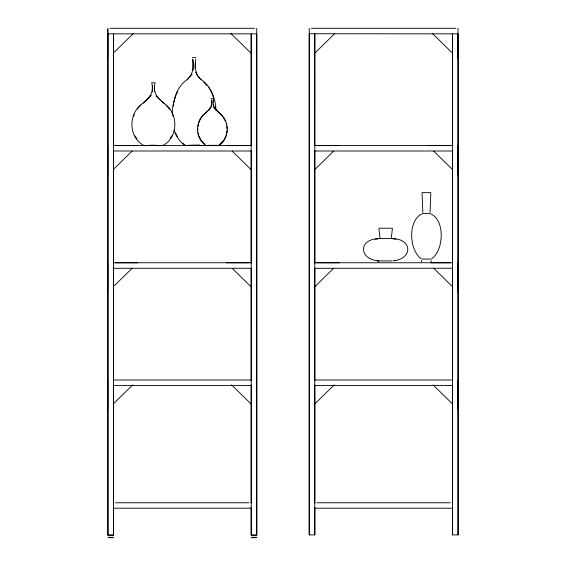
<?xml version="1.0" encoding="UTF-8"?>
<svg xmlns="http://www.w3.org/2000/svg" width="566" height="566" viewBox="0 0 566 566"><rect width="100%" height="100%" fill="white"/><g stroke="black" fill="none" stroke-linecap="round" stroke-linejoin="round"><path stroke-width="0.85" d="M107.936 534.078L107.936 34.37M113.483 534.078L113.483 507.589M113.483 503.174L113.483 384.873M113.483 380.458L113.483 268.263M113.483 263.034L113.483 150.91M113.462 145.639L113.483 34.37M251.205 534.078L251.205 507.589M251.205 503.174L251.205 384.873M251.205 380.458L251.162 268.199M251.205 263.034L251.205 150.91M251.162 145.639L251.205 34.37M256.752 534.078L256.752 34.37M309.248 534.078L309.248 34.37M314.795 534.078L314.795 507.589M314.795 503.174L314.795 384.873M314.795 380.458L314.788 268.263M314.795 263.034L314.795 150.91M314.795 34.37L314.767 145.639M452.517 534.078L452.517 507.589M452.517 503.174L452.517 384.873M452.517 380.458L452.517 268.326M452.517 263.034L452.517 150.91M452.517 145.611L452.517 34.37M458.064 534.078L458.064 34.37M421.613 260.53L421.677 261.959M107.674 534.905L113.745 534.891M250.943 534.905L257.014 534.891M308.986 534.905L315.057 534.891M452.255 534.905L458.326 534.891M197.775 130.668L197.824 128.532M195.199 62.564L195.143 68.712M422.823 212.363L422.073 193.211M378.116 261.86L378.527 261.089M195.751 59.076C194.669 67.135 195.129 76.028 202.854 80.811C211.946 87.963 215.49 99.673 216.113 110.823M430.818 193.211L430.068 212.363M154.44 85.707L154.454 91.834M213.113 101.972L213.283 99.765M211.642 105.389L211.627 100.861M193.119 70.403L193.063 59.791M152.332 91.834L152.346 85.707M172.142 113.433C172.92 101.604 175.828 88.6 185.528 80.811C193.254 76.028 193.714 67.135 192.631 59.076M213.573 99.758C210.828 108.177 219.693 111.835 223.747 117.509C229.775 126.317 228.006 139.717 218.738 145.618M227.044 130.668L226.23 135.253M431.214 261.959L431.278 260.53M380.012 237.932L378.937 229.032M251.162 151.002L113.469 151.002M251.162 385.425L113.462 385.425M251.162 508.204L113.462 508.204M452.467 151.002L314.774 151.002M452.467 268.234L314.845 268.305M452.475 385.425L314.767 385.425M452.475 508.204L314.767 508.204M198.036 126.515L198.355 124.64M173.253 106.259L173.529 104.774M392.372 229.032L391.297 237.932M173.939 102.538L174.682 99.581M174.866 98.838L175.849 95.831M198.808 122.857L199.43 121.131M133.689 116.193L134.291 114.65M225.968 135.882L223.662 140.368L218.717 145.328M176.097 95.074L177.342 92.102M211.493 106.549L208.889 110.052M199.706 120.558L202.175 116.419M170.175 138.33L171.958 135.812M192.115 74.089L187.084 79.813M137.305 109.217L138.72 107.37M151.348 95.258L145.872 100.79M202.607 115.811L204.68 113.709M139.194 106.755L140.778 105.127M107.936 28.307L107.936 33.847L256.752 33.847L256.752 534.764M256.723 33.826L256.723 28.321M113.313 53.126L133.357 33.514M113.313 169.503L132.104 151.122M314.18 53.735L334.853 33.514M113.313 286.679L132.104 268.298M314.18 170.118L333.6 151.122M113.313 403.891L132.734 384.894M314.18 287.295L333.6 268.298M314.18 404.499L334.223 384.894M207.878 110.971L205.168 113.271M142.901 103.288L145.278 101.307M309.241 28.307L309.248 534.764M251.12 268.284L113.504 268.284M421.981 213.906C407.47 220.499 409.211 250.724 421.33 258.775M431.561 258.775C443.68 250.724 445.421 220.499 430.91 213.906M394.877 260.615L393.611 260.749C412.876 258.818 412.444 238.838 392.62 238.689M375.293 239.135L378.682 238.689C358.066 238.979 358.993 259.539 378.449 260.827L376.44 260.615M174.01 130.187C175.913 136.222 179.91 141.656 184.785 145.49M199.451 144.995L188.931 145.25M110.073 28.3L254.559 28.3M311.378 28.3L455.863 28.3M192.49 57.513L195.893 57.513M211.139 98.668L213.672 98.668M149.198 145.229L156.223 145.229M207.729 145.328L217.478 145.328M115.563 145.533L249.061 145.533M316.868 145.533L450.373 145.533M113.865 145.604L137.743 145.604M144.521 145.618L161.692 145.618M162.364 145.618L162.69 145.618C177.165 138.111 178.488 117.785 167.918 106.549C159.81 99.581 151.921 94.656 155.091 82.77L151.695 82.77C154.865 94.656 146.983 99.581 138.868 106.549C128.298 117.785 129.621 138.111 144.104 145.618M218.61 145.618L206.024 145.618C196.048 139.172 195.008 124.407 202.387 115.655C207.121 111.417 213.545 107.08 211.245 99.758M226.549 145.604L251.311 145.604M314.477 145.604L339.232 145.604M428.045 145.604L452.8 145.604M422.073 192.631L430.818 192.631M422.54 213.403L430.351 213.403M378.838 228.225L392.464 228.225M379.56 238.442L391.743 238.442M422.137 259.101L430.754 259.101M379.142 260.905L392.118 260.905M115.563 262.758L249.061 262.758M316.868 262.758L450.373 262.758M113.865 262.78L137.743 262.78M226.549 262.78L251.311 262.78M314.477 262.78L339.232 262.78M430.698 262.78L452.8 262.78M113.865 379.991L251.311 379.991M314.477 379.991L452.8 379.991M115.563 502.764L249.068 502.764M316.868 502.764L450.373 502.764M108.049 535.351L113.377 535.351M251.318 535.351L256.646 535.351M108.049 537.311L113.377 537.311M251.318 537.311L256.646 537.311M108.446 537.7L112.981 537.7M251.714 537.7L256.249 537.7M203.781 145.504L184.601 145.512M392.585 238.689L396.016 239.135M458 28.307L458.106 58.638M161.508 101.307L163.885 103.288M204.977 144.372L201.156 140.368L198.588 135.253M160.32 100.281L155.968 95.909M203.753 82.226L207.163 85.664M432.424 33.514L452.475 53.126M433.676 151.122L452.475 169.503M230.935 33.514L251.608 53.735M433.676 268.298L452.475 286.679M232.187 151.122L251.608 170.118M433.054 384.894L452.475 403.891M232.187 268.298L251.608 287.295M231.565 384.894L251.608 404.499M201.298 79.813L197.888 76.261L195.482 72.144M182.931 143.262L184.721 145.023M166.015 105.127L169.489 109.217M134.828 135.812L137.057 138.96M208.79 87.624L209.951 89.548M175.467 132.876L177.37 136.583M225.388 121.131L222.212 115.811L213.87 107.795L213.099 104.243M210.729 90.829L212.292 94.26M172.496 114.65L173.104 116.193M212.533 94.975L213.516 97.819M226.159 123.452L226.464 124.64M198.001 132.89L198.397 134.467M309.17 33.741L458.064 33.847L458.064 534.764M215.321 106.797L215.604 109.139M226.782 126.515L226.994 128.532M458.106 145.604L458.106 175.021M458.106 262.78L458.106 292.197M458.106 379.991L458.106 409.402M452.517 33.847L452.517 534.764M314.795 33.847L314.795 534.764M251.205 33.847L251.205 534.764M113.483 33.847L113.483 534.764M107.936 33.847L107.936 534.764M107.674 29.227L107.674 58.638M107.674 145.604L107.674 175.021M107.674 262.78L107.674 292.197M107.674 379.991L107.674 409.402M211.734 103.104L211.698 101.972L211.734 103.104"/></g></svg>
